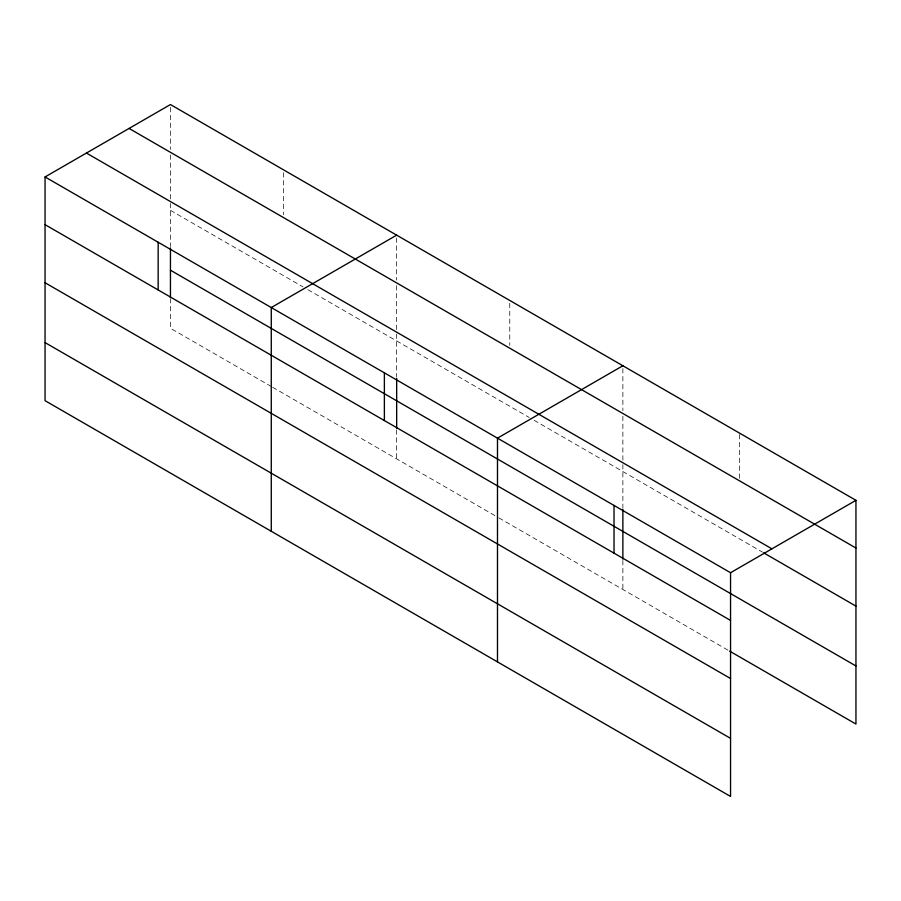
<?xml version="1.0" encoding="UTF-8"?>
<svg xmlns="http://www.w3.org/2000/svg" width="901" height="901" viewBox="0 0 901 901"><rect width="100%" height="100%" fill="white"/><g stroke="black" fill="none" stroke-linecap="round" stroke-linejoin="round"><path stroke-width="0.68" stroke-dasharray="4.5 3.38" d="M170.447 210.35L303.006 286.878M307.872 289.694L529.225 417.49M534.09 420.294L762.483 552.155M271.392 386.563L170.447 328.279L170.447 299.233M272.609 387.261L497.611 517.163M498.827 517.872L728.492 650.466M739.417 434.44L739.417 479.343M622.873 368.565L622.873 410.665M622.873 416.239L622.873 463.26M622.873 464.646L622.873 507.747M622.873 560.445L622.873 589.491M509.775 303.265L509.775 345.365M396.665 237.965L396.665 280.053M396.665 285.628L396.665 332.649M396.665 334.034L396.665 377.136M396.665 429.845L396.665 458.891M283.556 172.654L283.556 214.753M170.447 107.354L170.447 149.453M170.447 155.028L170.447 202.049M170.447 203.435L170.447 246.536"/><path stroke-width="1.35" d="M730.553 678.521L730.553 572.721L45.05 176.945L45.05 400.675L730.553 796.45L730.553 678.521L45.05 282.745M729.697 651.164L855.95 724.055L855.95 500.325L170.447 104.55L45.05 176.945M396.665 235.15L271.269 307.545L271.269 531.286M622.873 365.761L497.487 438.156L497.487 661.886M730.553 572.721L855.95 500.325M129.068 128.438L855.95 548.033M86.428 153.057L771.932 548.833M763.688 552.854L855.95 606.125M170.447 270.199L855.95 665.963M45.05 224.653L730.553 620.429M45.05 342.594L730.553 738.358M622.873 509.133L622.873 559.07M614.02 505.438L614.02 553.146M396.665 378.533L396.665 428.459M384.378 372.856L384.378 420.564M170.447 247.921L170.447 297.859M158.159 242.245L158.159 289.953"/></g></svg>
